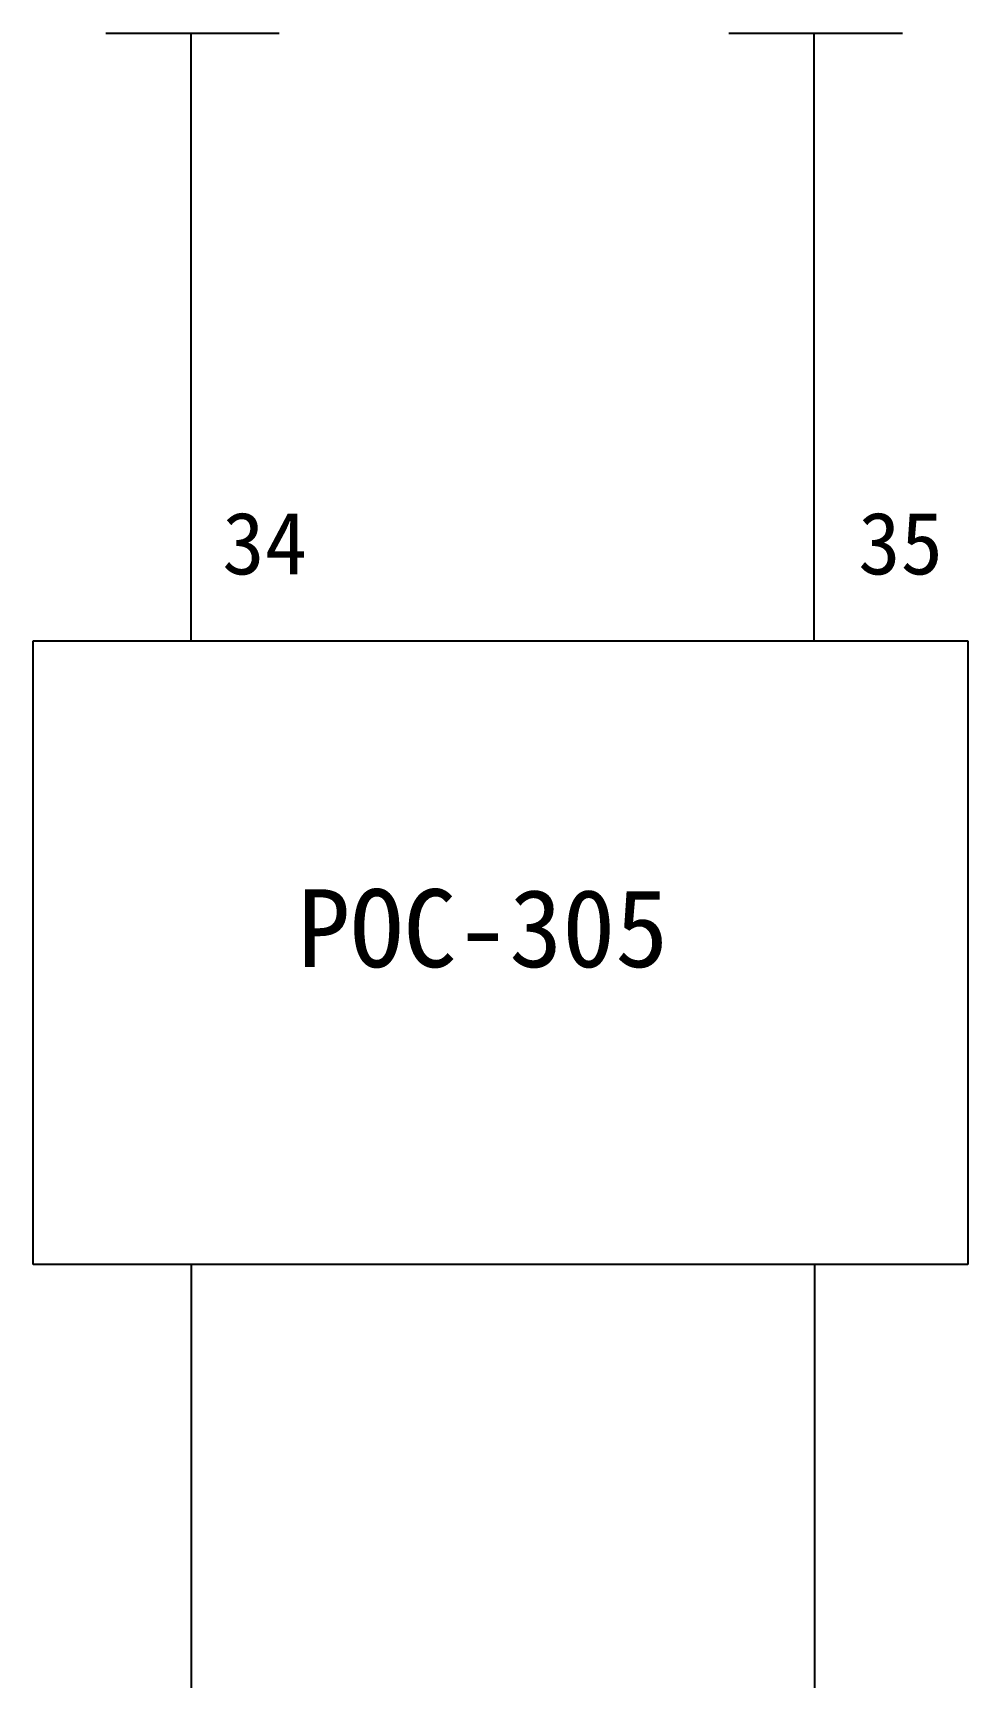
# Model space of a CAD drawing. Extents: x 10 to 297, y 3 to 207.
# Drawn here: x 59.2 to 89.2, y 57.4 to 110.4 of the extents above; entities that cross this region are included whole.
import ezdxf

# ---------------------------------------------------------------- set-up
doc = ezdxf.new("R2010")
doc.units = 0
doc.layers.get('0').update_dxf_attribs({"linetype": 'CONTINUOUS'})
doc.layers.add('圖框層', color=7, linetype='CONTINUOUS')
doc.layers.add('標尺寸層', color=3, linetype='CONTINUOUS')
doc.styles.add('CNS', font='romanc.shx', dxfattribs={"bigfont": 'chineset.shx'})
doc.styles.add('STSL', font='KAIU.TTF')

msp = doc.modelspace()

# ---------------------------------------------------------------- linework, layer by layer
for p, q in [((64.285, 110.424), (64.285, 104.562)), ((84.285, 110.424), (84.285, 90.933)), ((64.298, 70.933), (64.303, 57.361)), ((84.298, 70.933), (84.303, 57.361))]:
    msp.add_line(p, q)
at = {"layer": '標尺寸層', "color": 7}
for p, q in [((61.557, 110.424), (67.125, 110.424)), ((64.285, 110.424), (64.285, 90.933)), ((81.557, 110.424), (87.125, 110.424)), ((59.227, 90.933), (89.227, 90.933)), ((59.227, 70.933), (59.227, 90.933)), ((89.227, 90.933), (89.227, 70.933)), ((89.227, 70.933), (59.227, 70.933))]:
    msp.add_line(p, q, dxfattribs=at)

# ---------------------------------------------------------------- texts
at = {"layer": '圖框層', "color": 4, "style": 'STSL'}
for s, p in [('34', (65.299, 93.066)), ('35', (85.707, 93.066))]:
    msp.add_text(s, height=2, dxfattribs=at).set_placement(p)
at = {"layer": '標尺寸層', "color": 7, "insert": (67.706, 82.972), "char_height": 2.5, "width": 13.00973, "attachment_point": 1, "style": 'CNS'}
msp.add_mtext('{\\fDFKai-SB|b0|i0|c136|p65;POC-305}', dxfattribs=at)

doc.saveas('drawing.dxf')
